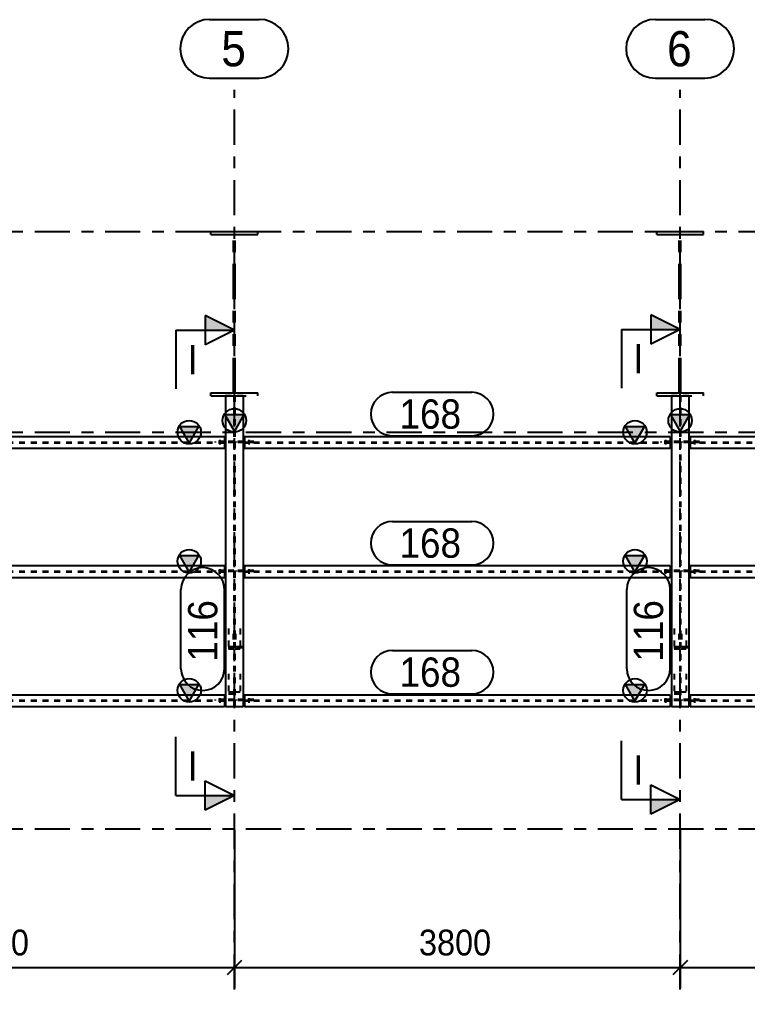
# Model space of a CAD drawing. Header units: millimetres. Extents: x 0 to 594, y 0 to 420.
# Drawn here: x 153.2 to 215.3, y 271.4 to 354.1 of the extents above; entities that cross this region are included whole.
import ezdxf

# ---------------------------------------------------------------- set-up
doc = ezdxf.new("R2010")
doc.units = ezdxf.units.MM
doc.header["$MEASUREMENT"] = 0
for name, pattern in [('XKITLINE00', [0]), ('XKITLINE02', [4, 2, -2]), ('XKITLINE03', [6, 3, -1, 1, -1]), ('XKITLINE04', [3, 0.5, -0.5, 0.5, -0.5, 0.5, -0.5]), ('XKITLINE05', [8, 3, -1, 1, -1, 1, -1])]:
    doc.linetypes.add(name, pattern=pattern)
for name, color, linetype in [('cut', 7, 'Continuous'), ('dimension', 7, 'Continuous'), ('grid', 7, 'Continuous'), ('mark', 7, 'Continuous'), ('part1', 7, 'Continuous')]:
    doc.layers.add(name, color=color, linetype=linetype)
doc.styles.add('STYLE_1', font='ARIAL.TTF', dxfattribs={"height": 0.2})

# ---------------------------------------------------------------- blocks, each defined once
blk = doc.blocks.new('*D362')
at = {"layer": 'grid', "color": 4, "linetype": 'XKITLINE03'}
blk.add_line((90.963, 1424.247), (486.501, 1424.247), dxfattribs=at)
blk = doc.blocks.new('*D363')
at = {"layer": 'grid', "color": 4, "linetype": 'XKITLINE03'}
blk.add_line((90.963, 1458.047), (486.501, 1458.047), dxfattribs=at)
blk = doc.blocks.new('*D364')
at = {"layer": 'grid', "color": 4, "linetype": 'XKITLINE03'}
blk.add_line((90.963, 1475.147), (486.501, 1475.147), dxfattribs=at)
blk = doc.blocks.new('*D417')
at = {"layer": 'dimension', "color": 1, "linetype": 'XKITLINE00'}
for p, q in [((157.183, 1424.147), (157.183, 1410.652)), ((197.983, 1424.147), (197.983, 1410.652)), ((157.805, 1413.034), (156.56, 1411.79)), ((157.183, 1412.412), (197.983, 1412.412)), ((198.605, 1413.034), (197.36, 1411.79))]:
    blk.add_line(p, q, dxfattribs=at)
at = {"layer": 'dimension', "color": 1, "style": 'STYLE_1', "width": 0.9}
blk.add_text('4080', height=2.2, dxfattribs=at).set_placement((174.319, 1413.452))
blk = doc.blocks.new('*D418')
at = {"layer": 'part1', "color": 0, "linetype": 'XKITLINE00'}
for p, q in [((194.133, 1446.147), (193.333, 1447.547)), ((193.333, 1447.547), (194.933, 1447.547)), ((194.933, 1447.547), (194.133, 1446.147)), ((158.033, 1446.647), (158.033, 1445.647)), ((197.133, 1446.647), (158.033, 1446.647)), ((197.133, 1446.647), (197.133, 1445.647)), ((197.133, 1445.647), (158.033, 1445.647))]:
    blk.add_line(p, q, dxfattribs=at)
at = {"layer": 'part1', "color": 2, "linetype": 'XKITLINE04'}
for p, q in [((197.133, 1446.175), (158.033, 1446.175)), ((197.133, 1446.12), (158.033, 1446.12))]:
    blk.add_line(p, q, dxfattribs=at)
at = {"layer": 'part1', "color": 0, "linetype": 'XKITLINE00'}
blk.add_circle((194.133, 1447.047), 1, dxfattribs=at)
at = {"layer": 'part1', "color": 0}
blk.add_solid([(193.333, 1447.547), (194.933, 1447.547), (193.333, 1447.547), (194.133, 1446.147)], dxfattribs=at)
blk = doc.blocks.new('*D419')
at = {"layer": 'part1', "color": 0, "linetype": 'XKITLINE00'}
for p, q in [((194.133, 1435.147), (193.333, 1436.547)), ((193.333, 1436.547), (194.933, 1436.547)), ((194.933, 1436.547), (194.133, 1435.147)), ((158.033, 1435.647), (158.033, 1434.647)), ((197.133, 1435.647), (158.033, 1435.647)), ((197.133, 1435.647), (197.133, 1434.647)), ((197.133, 1434.647), (158.033, 1434.647))]:
    blk.add_line(p, q, dxfattribs=at)
at = {"layer": 'part1', "color": 2, "linetype": 'XKITLINE04'}
for p, q in [((197.133, 1435.175), (158.033, 1435.175)), ((197.133, 1435.12), (158.033, 1435.12))]:
    blk.add_line(p, q, dxfattribs=at)
at = {"layer": 'part1', "color": 0, "linetype": 'XKITLINE00'}
blk.add_circle((194.133, 1436.047), 1, dxfattribs=at)
at = {"layer": 'part1', "color": 0}
blk.add_solid([(193.333, 1436.547), (194.933, 1436.547), (193.333, 1436.547), (194.133, 1435.147)], dxfattribs=at)
blk = doc.blocks.new('*D420')
at = {"layer": 'part1', "color": 0, "linetype": 'XKITLINE00'}
for p, q in [((194.133, 1457.147), (193.333, 1458.547)), ((193.333, 1458.547), (194.933, 1458.547)), ((194.933, 1458.547), (194.133, 1457.147)), ((158.033, 1457.647), (158.033, 1456.647)), ((197.133, 1457.647), (158.033, 1457.647)), ((197.133, 1457.647), (197.133, 1456.647)), ((197.133, 1456.647), (158.033, 1456.647))]:
    blk.add_line(p, q, dxfattribs=at)
at = {"layer": 'part1', "color": 2, "linetype": 'XKITLINE04'}
for p, q in [((197.133, 1457.175), (158.033, 1457.175)), ((197.133, 1457.12), (158.033, 1457.12))]:
    blk.add_line(p, q, dxfattribs=at)
at = {"layer": 'part1', "color": 0, "linetype": 'XKITLINE00'}
blk.add_circle((194.133, 1458.047), 1, dxfattribs=at)
at = {"layer": 'part1', "color": 0}
blk.add_solid([(193.333, 1458.547), (194.933, 1458.547), (193.333, 1458.547), (194.133, 1457.147)], dxfattribs=at)
blk = doc.blocks.new('*D421')
at = {"layer": 'part1', "color": 2, "linetype": 'XKITLINE04'}
for p, q in [((198.01, 1440.854), (198.01, 1440.38)), ((198.01, 1440.499), (198.09, 1440.499)), ((198.09, 1440.854), (198.09, 1440.38))]:
    blk.add_line(p, q, dxfattribs=at)
blk = doc.blocks.new('*D422')
at = {"layer": 'part1', "color": 2, "linetype": 'XKITLINE04'}
for p, q in [((197.875, 1440.854), (197.875, 1440.38)), ((197.875, 1440.499), (197.955, 1440.499)), ((197.955, 1440.854), (197.955, 1440.38))]:
    blk.add_line(p, q, dxfattribs=at)
blk = doc.blocks.new('*D423')
at = {"layer": 'part1', "color": 0, "linetype": 'XKITLINE02'}
blk.add_line((199.233, 1445.987), (199.233, 1446.387), dxfattribs=at)
blk.add_line((199.233, 1445.987), (199.233, 1446.387), dxfattribs=at)
blk = doc.blocks.new('*D424')
at = {"layer": 'part1', "color": 2, "linetype": 'XKITLINE04'}
for p, q in [((198.015, 1446.255), (198.015, 1446.175)), ((198.783, 1446.255), (198.015, 1446.255)), ((198.165, 1446.175), (198.165, 1446.255)), ((198.165, 1446.175), (198.165, 1446.255)), ((198.733, 1446.255), (198.733, 1446.175)), ((198.733, 1446.175), (198.733, 1446.255)), ((198.733, 1446.175), (198.733, 1446.255)), ((198.783, 1446.175), (198.783, 1446.255)), ((199.633, 1446.255), (198.833, 1446.255)), ((199.633, 1446.255), (199.633, 1446.175)), ((198.783, 1446.175), (198.015, 1446.175)), ((199.633, 1446.175), (198.833, 1446.175))]:
    blk.add_line(p, q, dxfattribs=at)
at = {"layer": 'part1', "color": 0, "linetype": 'XKITLINE00'}
for p, q in [((198.833, 1446.255), (198.733, 1446.255)), ((198.783, 1446.175), (198.783, 1446.255)), ((198.833, 1446.175), (198.733, 1446.175))]:
    blk.add_line(p, q, dxfattribs=at)
blk = doc.blocks.new('*D425')
at = {"layer": 'part1', "color": 0, "linetype": 'XKITLINE02'}
blk.add_line((196.733, 1446.387), (196.733, 1445.987), dxfattribs=at)
blk.add_line((196.733, 1446.387), (196.733, 1445.987), dxfattribs=at)
blk = doc.blocks.new('*D426')
at = {"layer": 'part1', "color": 2, "linetype": 'XKITLINE04'}
for p, q in [((197.133, 1446.255), (196.333, 1446.255)), ((196.333, 1446.255), (196.333, 1446.175)), ((197.95, 1446.255), (197.183, 1446.255)), ((197.183, 1446.175), (197.183, 1446.255)), ((197.233, 1446.255), (197.233, 1446.175)), ((197.233, 1446.175), (197.233, 1446.255)), ((197.233, 1446.175), (197.233, 1446.255)), ((197.8, 1446.175), (197.8, 1446.255)), ((197.8, 1446.175), (197.8, 1446.255)), ((197.95, 1446.255), (197.95, 1446.175)), ((197.133, 1446.175), (196.333, 1446.175)), ((197.95, 1446.175), (197.183, 1446.175))]:
    blk.add_line(p, q, dxfattribs=at)
at = {"layer": 'part1', "color": 0, "linetype": 'XKITLINE00'}
for p, q in [((197.233, 1446.255), (197.133, 1446.255)), ((197.183, 1446.175), (197.183, 1446.255)), ((197.233, 1446.175), (197.133, 1446.175))]:
    blk.add_line(p, q, dxfattribs=at)
blk = doc.blocks.new('*D427')
at = {"layer": 'part1', "color": 2, "linetype": 'XKITLINE04'}
for p, q in [((197.133, 1457.255), (196.333, 1457.255)), ((196.333, 1457.255), (196.333, 1457.175)), ((197.133, 1457.175), (196.333, 1457.175)), ((197.95, 1457.255), (197.183, 1457.255)), ((197.183, 1457.175), (197.183, 1457.255)), ((197.95, 1457.175), (197.183, 1457.175)), ((197.233, 1457.255), (197.233, 1457.175)), ((197.233, 1457.175), (197.233, 1457.255)), ((197.233, 1457.175), (197.233, 1457.255)), ((197.8, 1457.175), (197.8, 1457.255)), ((197.8, 1457.175), (197.8, 1457.255)), ((197.95, 1457.255), (197.95, 1457.175))]:
    blk.add_line(p, q, dxfattribs=at)
at = {"layer": 'part1', "color": 0, "linetype": 'XKITLINE00'}
for p, q in [((197.233, 1457.255), (197.133, 1457.255)), ((197.233, 1457.175), (197.133, 1457.175)), ((197.183, 1457.175), (197.183, 1457.255))]:
    blk.add_line(p, q, dxfattribs=at)
blk = doc.blocks.new('*D428')
at = {"layer": 'part1', "color": 0, "linetype": 'XKITLINE02'}
blk.add_line((196.733, 1457.387), (196.733, 1456.987), dxfattribs=at)
blk.add_line((196.733, 1457.387), (196.733, 1456.987), dxfattribs=at)
blk = doc.blocks.new('*D429')
at = {"layer": 'part1', "color": 2, "linetype": 'XKITLINE04'}
for p, q in [((198.015, 1457.255), (198.015, 1457.175)), ((198.783, 1457.255), (198.015, 1457.255)), ((198.783, 1457.175), (198.015, 1457.175)), ((198.165, 1457.175), (198.165, 1457.255)), ((198.165, 1457.175), (198.165, 1457.255)), ((198.733, 1457.255), (198.733, 1457.175)), ((198.733, 1457.175), (198.733, 1457.255)), ((198.733, 1457.175), (198.733, 1457.255)), ((198.783, 1457.175), (198.783, 1457.255)), ((199.633, 1457.255), (198.833, 1457.255)), ((199.633, 1457.175), (198.833, 1457.175)), ((199.633, 1457.255), (199.633, 1457.175))]:
    blk.add_line(p, q, dxfattribs=at)
at = {"layer": 'part1', "color": 0, "linetype": 'XKITLINE00'}
for p, q in [((198.833, 1457.255), (198.733, 1457.255)), ((198.833, 1457.175), (198.733, 1457.175)), ((198.783, 1457.175), (198.783, 1457.255))]:
    blk.add_line(p, q, dxfattribs=at)
blk = doc.blocks.new('*D430')
at = {"layer": 'part1', "color": 0, "linetype": 'XKITLINE02'}
blk.add_line((199.233, 1456.987), (199.233, 1457.387), dxfattribs=at)
blk.add_line((199.233, 1456.987), (199.233, 1457.387), dxfattribs=at)
blk = doc.blocks.new('*D431')
at = {"layer": 'part1', "color": 2, "linetype": 'XKITLINE04'}
for p, q in [((236.733, 1461.147), (235.233, 1461.147)), ((235.95, 1461.147), (235.95, 1434.647)), ((236.015, 1461.147), (236.015, 1434.647))]:
    blk.add_line(p, q, dxfattribs=at)
at = {"layer": 'part1', "color": 0, "linetype": 'XKITLINE00'}
for p, q in [((235.233, 1461.147), (235.233, 1434.647)), ((236.733, 1461.147), (236.733, 1434.647)), ((235.983, 1458.147), (235.183, 1459.547)), ((235.183, 1459.547), (236.783, 1459.547)), ((236.783, 1459.547), (235.983, 1458.147)), ((236.733, 1434.647), (235.233, 1434.647))]:
    blk.add_line(p, q, dxfattribs=at)
blk.add_circle((235.983, 1459.047), 1, dxfattribs=at)
at = {"layer": 'part1', "color": 0}
blk.add_solid([(235.183, 1459.547), (236.783, 1459.547), (235.183, 1459.547), (235.983, 1458.147)], dxfattribs=at)
blk = doc.blocks.new('*D432')
at = {"layer": 'part1', "color": 0, "linetype": 'XKITLINE00'}
for p, q in [((263.133, 1457.147), (262.333, 1458.547)), ((262.333, 1458.547), (263.933, 1458.547)), ((263.933, 1458.547), (263.133, 1457.147)), ((236.833, 1457.647), (236.833, 1456.647)), ((266.133, 1457.647), (236.833, 1457.647)), ((266.133, 1457.647), (266.133, 1456.647)), ((266.133, 1456.647), (236.833, 1456.647))]:
    blk.add_line(p, q, dxfattribs=at)
at = {"layer": 'part1', "color": 2, "linetype": 'XKITLINE04'}
for p, q in [((266.133, 1457.175), (236.833, 1457.175)), ((266.133, 1457.12), (236.833, 1457.12))]:
    blk.add_line(p, q, dxfattribs=at)
at = {"layer": 'part1', "color": 0, "linetype": 'XKITLINE00'}
blk.add_circle((263.133, 1458.047), 1, dxfattribs=at)
at = {"layer": 'part1', "color": 0}
blk.add_solid([(262.333, 1458.547), (263.933, 1458.547), (262.333, 1458.547), (263.133, 1457.147)], dxfattribs=at)
blk = doc.blocks.new('*D433')
at = {"layer": 'part1', "color": 0, "linetype": 'XKITLINE00'}
for p, q in [((263.133, 1446.147), (262.333, 1447.547)), ((262.333, 1447.547), (263.933, 1447.547)), ((263.933, 1447.547), (263.133, 1446.147)), ((236.833, 1446.647), (236.833, 1445.647)), ((266.133, 1446.647), (236.833, 1446.647)), ((266.133, 1446.647), (266.133, 1445.647)), ((266.133, 1445.647), (236.833, 1445.647))]:
    blk.add_line(p, q, dxfattribs=at)
at = {"layer": 'part1', "color": 2, "linetype": 'XKITLINE04'}
for p, q in [((266.133, 1446.175), (236.833, 1446.175)), ((266.133, 1446.12), (236.833, 1446.12))]:
    blk.add_line(p, q, dxfattribs=at)
at = {"layer": 'part1', "color": 0, "linetype": 'XKITLINE00'}
blk.add_circle((263.133, 1447.047), 1, dxfattribs=at)
at = {"layer": 'part1', "color": 0}
blk.add_solid([(262.333, 1447.547), (263.933, 1447.547), (262.333, 1447.547), (263.133, 1446.147)], dxfattribs=at)
blk = doc.blocks.new('*D434')
at = {"layer": 'part1', "color": 0, "linetype": 'XKITLINE00'}
for p, q in [((263.133, 1435.147), (262.333, 1436.547)), ((262.333, 1436.547), (263.933, 1436.547)), ((263.933, 1436.547), (263.133, 1435.147)), ((236.833, 1435.647), (236.833, 1434.647)), ((266.133, 1435.647), (236.833, 1435.647)), ((266.133, 1435.647), (266.133, 1434.647)), ((266.133, 1434.647), (236.833, 1434.647))]:
    blk.add_line(p, q, dxfattribs=at)
at = {"layer": 'part1', "color": 2, "linetype": 'XKITLINE04'}
for p, q in [((266.133, 1435.175), (236.833, 1435.175)), ((266.133, 1435.12), (236.833, 1435.12))]:
    blk.add_line(p, q, dxfattribs=at)
at = {"layer": 'part1', "color": 0, "linetype": 'XKITLINE00'}
blk.add_circle((263.133, 1436.047), 1, dxfattribs=at)
at = {"layer": 'part1', "color": 0}
blk.add_solid([(262.333, 1436.547), (263.933, 1436.547), (262.333, 1436.547), (263.133, 1435.147)], dxfattribs=at)
blk = doc.blocks.new('*D435')
at = {"layer": 'part1', "color": 2, "linetype": 'XKITLINE04'}
for p, q in [((235.133, 1435.255), (234.333, 1435.255)), ((234.333, 1435.255), (234.333, 1435.175)), ((235.133, 1435.175), (234.333, 1435.175)), ((235.95, 1435.255), (235.183, 1435.255)), ((235.183, 1435.175), (235.183, 1435.255)), ((235.95, 1435.175), (235.183, 1435.175)), ((235.233, 1435.255), (235.233, 1435.175)), ((235.233, 1435.175), (235.233, 1435.255)), ((235.233, 1435.175), (235.233, 1435.255)), ((235.8, 1435.175), (235.8, 1435.255)), ((235.8, 1435.175), (235.8, 1435.255)), ((235.95, 1435.255), (235.95, 1435.175))]:
    blk.add_line(p, q, dxfattribs=at)
at = {"layer": 'part1', "color": 0, "linetype": 'XKITLINE00'}
for p, q in [((235.233, 1435.255), (235.133, 1435.255)), ((235.233, 1435.175), (235.133, 1435.175)), ((235.183, 1435.175), (235.183, 1435.255))]:
    blk.add_line(p, q, dxfattribs=at)
blk = doc.blocks.new('*D436')
at = {"layer": 'part1', "color": 2, "linetype": 'XKITLINE04'}
for p, q in [((235.95, 1439.745), (235.233, 1439.745)), ((235.233, 1439.745), (235.233, 1439.665)), ((235.95, 1439.665), (235.233, 1439.665)), ((235.75, 1439.745), (235.75, 1439.665)), ((235.95, 1439.745), (235.95, 1439.665))]:
    blk.add_line(p, q, dxfattribs=at)
blk = doc.blocks.new('*D437')
at = {"layer": 'part1', "color": 2, "linetype": 'XKITLINE04'}
for p, q in [((236.015, 1439.745), (236.015, 1439.665)), ((236.733, 1439.745), (236.015, 1439.745)), ((236.733, 1439.665), (236.015, 1439.665)), ((236.215, 1439.745), (236.215, 1439.665)), ((236.733, 1439.665), (236.733, 1439.745)), ((236.733, 1439.665), (236.733, 1439.745))]:
    blk.add_line(p, q, dxfattribs=at)
blk = doc.blocks.new('*D438')
at = {"layer": 'part1', "color": 2, "linetype": 'XKITLINE04'}
for p, q in [((235.483, 1441.304), (235.483, 1439.585)), ((236.483, 1441.304), (236.483, 1439.585)), ((235.955, 1441.144), (235.955, 1435.905)), ((236.01, 1441.144), (236.01, 1435.905)), ((236.483, 1439.745), (235.483, 1439.745)), ((235.483, 1439.585), (235.955, 1439.585)), ((236.01, 1439.585), (236.483, 1439.585)), ((235.483, 1437.464), (235.483, 1435.745)), ((236.483, 1437.464), (236.483, 1435.745)), ((235.483, 1435.905), (235.955, 1435.905)), ((235.483, 1435.745), (236.483, 1435.745)), ((236.01, 1435.905), (236.483, 1435.905))]:
    blk.add_line(p, q, dxfattribs=at)
blk = doc.blocks.new('*D439')
at = {"layer": 'part1', "color": 0, "linetype": 'XKITLINE02'}
blk.add_line((234.733, 1435.387), (234.733, 1434.987), dxfattribs=at)
blk.add_line((234.733, 1435.387), (234.733, 1434.987), dxfattribs=at)
blk = doc.blocks.new('*D440')
at = {"layer": 'part1', "color": 2, "linetype": 'XKITLINE04'}
for p, q in [((236.015, 1435.255), (236.015, 1435.175)), ((236.783, 1435.255), (236.015, 1435.255)), ((236.783, 1435.175), (236.015, 1435.175)), ((236.165, 1435.175), (236.165, 1435.255)), ((236.165, 1435.175), (236.165, 1435.255)), ((236.733, 1435.255), (236.733, 1435.175)), ((236.733, 1435.175), (236.733, 1435.255)), ((236.733, 1435.175), (236.733, 1435.255)), ((236.783, 1435.175), (236.783, 1435.255)), ((237.633, 1435.255), (236.833, 1435.255)), ((237.633, 1435.175), (236.833, 1435.175)), ((237.633, 1435.255), (237.633, 1435.175))]:
    blk.add_line(p, q, dxfattribs=at)
at = {"layer": 'part1', "color": 0, "linetype": 'XKITLINE00'}
for p, q in [((236.833, 1435.255), (236.733, 1435.255)), ((236.833, 1435.175), (236.733, 1435.175)), ((236.783, 1435.175), (236.783, 1435.255))]:
    blk.add_line(p, q, dxfattribs=at)
blk = doc.blocks.new('*D441')
at = {"layer": 'part1', "color": 0, "linetype": 'XKITLINE02'}
blk.add_line((237.233, 1434.987), (237.233, 1435.387), dxfattribs=at)
blk.add_line((237.233, 1434.987), (237.233, 1435.387), dxfattribs=at)
blk = doc.blocks.new('*D442')
at = {"layer": 'part1', "color": 2, "linetype": 'XKITLINE04'}
for p, q in [((236.01, 1440.854), (236.01, 1440.38)), ((236.01, 1440.499), (236.09, 1440.499)), ((236.09, 1440.854), (236.09, 1440.38))]:
    blk.add_line(p, q, dxfattribs=at)
blk = doc.blocks.new('*D443')
at = {"layer": 'part1', "color": 2, "linetype": 'XKITLINE04'}
for p, q in [((235.875, 1440.854), (235.875, 1440.38)), ((235.875, 1440.499), (235.955, 1440.499)), ((235.955, 1440.854), (235.955, 1440.38))]:
    blk.add_line(p, q, dxfattribs=at)
blk = doc.blocks.new('*D446')
at = {"layer": 'part1', "color": 0, "linetype": 'XKITLINE02'}
blk.add_line((237.233, 1445.987), (237.233, 1446.387), dxfattribs=at)
blk.add_line((237.233, 1445.987), (237.233, 1446.387), dxfattribs=at)
blk = doc.blocks.new('*D447')
at = {"layer": 'part1', "color": 2, "linetype": 'XKITLINE04'}
for p, q in [((236.015, 1446.255), (236.015, 1446.175)), ((236.783, 1446.255), (236.015, 1446.255)), ((236.165, 1446.175), (236.165, 1446.255)), ((236.165, 1446.175), (236.165, 1446.255)), ((236.733, 1446.255), (236.733, 1446.175)), ((236.733, 1446.175), (236.733, 1446.255)), ((236.733, 1446.175), (236.733, 1446.255)), ((236.783, 1446.175), (236.783, 1446.255)), ((237.633, 1446.255), (236.833, 1446.255)), ((237.633, 1446.255), (237.633, 1446.175)), ((236.783, 1446.175), (236.015, 1446.175)), ((237.633, 1446.175), (236.833, 1446.175))]:
    blk.add_line(p, q, dxfattribs=at)
at = {"layer": 'part1', "color": 0, "linetype": 'XKITLINE00'}
for p, q in [((236.833, 1446.255), (236.733, 1446.255)), ((236.783, 1446.175), (236.783, 1446.255)), ((236.833, 1446.175), (236.733, 1446.175))]:
    blk.add_line(p, q, dxfattribs=at)
blk = doc.blocks.new('*D448')
at = {"layer": 'part1', "color": 0, "linetype": 'XKITLINE02'}
blk.add_line((234.733, 1446.387), (234.733, 1445.987), dxfattribs=at)
blk.add_line((234.733, 1446.387), (234.733, 1445.987), dxfattribs=at)
blk = doc.blocks.new('*D449')
at = {"layer": 'part1', "color": 2, "linetype": 'XKITLINE04'}
for p, q in [((235.133, 1446.255), (234.333, 1446.255)), ((234.333, 1446.255), (234.333, 1446.175)), ((235.95, 1446.255), (235.183, 1446.255)), ((235.183, 1446.175), (235.183, 1446.255)), ((235.233, 1446.255), (235.233, 1446.175)), ((235.233, 1446.175), (235.233, 1446.255)), ((235.233, 1446.175), (235.233, 1446.255)), ((235.8, 1446.175), (235.8, 1446.255)), ((235.8, 1446.175), (235.8, 1446.255)), ((235.95, 1446.255), (235.95, 1446.175)), ((235.133, 1446.175), (234.333, 1446.175)), ((235.95, 1446.175), (235.183, 1446.175))]:
    blk.add_line(p, q, dxfattribs=at)
at = {"layer": 'part1', "color": 0, "linetype": 'XKITLINE00'}
for p, q in [((235.233, 1446.255), (235.133, 1446.255)), ((235.183, 1446.175), (235.183, 1446.255)), ((235.233, 1446.175), (235.133, 1446.175))]:
    blk.add_line(p, q, dxfattribs=at)
blk = doc.blocks.new('*D450')
at = {"layer": 'part1', "color": 0, "linetype": 'XKITLINE02'}
blk.add_line((237.233, 1456.987), (237.233, 1457.387), dxfattribs=at)
blk.add_line((237.233, 1456.987), (237.233, 1457.387), dxfattribs=at)
blk = doc.blocks.new('*D451')
at = {"layer": 'part1', "color": 2, "linetype": 'XKITLINE04'}
for p, q in [((235.133, 1457.255), (234.333, 1457.255)), ((234.333, 1457.255), (234.333, 1457.175)), ((235.133, 1457.175), (234.333, 1457.175)), ((235.95, 1457.255), (235.183, 1457.255)), ((235.183, 1457.175), (235.183, 1457.255)), ((235.95, 1457.175), (235.183, 1457.175)), ((235.233, 1457.255), (235.233, 1457.175)), ((235.233, 1457.175), (235.233, 1457.255)), ((235.233, 1457.175), (235.233, 1457.255)), ((235.8, 1457.175), (235.8, 1457.255)), ((235.8, 1457.175), (235.8, 1457.255)), ((235.95, 1457.255), (235.95, 1457.175))]:
    blk.add_line(p, q, dxfattribs=at)
at = {"layer": 'part1', "color": 0, "linetype": 'XKITLINE00'}
for p, q in [((235.233, 1457.255), (235.133, 1457.255)), ((235.233, 1457.175), (235.133, 1457.175)), ((235.183, 1457.175), (235.183, 1457.255))]:
    blk.add_line(p, q, dxfattribs=at)
blk = doc.blocks.new('*D452')
at = {"layer": 'part1', "color": 0, "linetype": 'XKITLINE02'}
blk.add_line((234.733, 1457.387), (234.733, 1456.987), dxfattribs=at)
blk.add_line((234.733, 1457.387), (234.733, 1456.987), dxfattribs=at)
blk = doc.blocks.new('*D453')
at = {"layer": 'part1', "color": 2, "linetype": 'XKITLINE04'}
for p, q in [((236.015, 1457.255), (236.015, 1457.175)), ((236.783, 1457.255), (236.015, 1457.255)), ((236.783, 1457.175), (236.015, 1457.175)), ((236.165, 1457.175), (236.165, 1457.255)), ((236.165, 1457.175), (236.165, 1457.255)), ((236.733, 1457.255), (236.733, 1457.175)), ((236.733, 1457.175), (236.733, 1457.255)), ((236.733, 1457.175), (236.733, 1457.255)), ((236.783, 1457.175), (236.783, 1457.255)), ((237.633, 1457.255), (236.833, 1457.255)), ((237.633, 1457.175), (236.833, 1457.175)), ((237.633, 1457.255), (237.633, 1457.175))]:
    blk.add_line(p, q, dxfattribs=at)
at = {"layer": 'part1', "color": 0, "linetype": 'XKITLINE00'}
for p, q in [((236.833, 1457.255), (236.733, 1457.255)), ((236.833, 1457.175), (236.733, 1457.175)), ((236.783, 1457.175), (236.783, 1457.255))]:
    blk.add_line(p, q, dxfattribs=at)
blk = doc.blocks.new('*D525')
at = {"layer": 'dimension', "color": 1, "linetype": 'XKITLINE00'}
for p, q in [((197.983, 1424.147), (197.983, 1410.652)), ((235.983, 1424.147), (235.983, 1410.652)), ((198.605, 1413.034), (197.36, 1411.79)), ((197.983, 1412.412), (235.983, 1412.412)), ((236.605, 1413.034), (235.36, 1411.79))]:
    blk.add_line(p, q, dxfattribs=at)
at = {"layer": 'dimension', "color": 1, "style": 'STYLE_1', "width": 0.9}
blk.add_text('3800', height=2.2, dxfattribs=at).set_placement((213.719, 1413.452))
blk = doc.blocks.new('*D526')
at = {"layer": 'dimension', "color": 1, "linetype": 'XKITLINE00'}
for p, q in [((235.983, 1424.147), (235.983, 1410.652)), ((266.983, 1424.147), (266.983, 1410.652)), ((236.605, 1413.034), (235.36, 1411.79)), ((235.983, 1412.412), (266.983, 1412.412)), ((267.605, 1413.034), (266.36, 1411.79))]:
    blk.add_line(p, q, dxfattribs=at)
at = {"layer": 'dimension', "color": 1, "style": 'STYLE_1', "width": 0.9}
blk.add_text('3100', height=2.2, dxfattribs=at).set_placement((248.219, 1413.452))
blk = doc.blocks.new('*D528')
at = {"layer": 'cut', "color": 1, "linetype": 'XKITLINE00'}
for p, q in [((235.983, 1466.813), (233.483, 1468.063)), ((233.483, 1468.063), (233.483, 1465.563)), ((230.983, 1466.813), (230.983, 1461.813)), ((230.983, 1466.813), (235.983, 1466.813)), ((235.983, 1466.813), (233.483, 1465.563)), ((230.983, 1426.748), (230.983, 1431.748)), ((233.483, 1425.498), (233.483, 1427.998)), ((233.483, 1427.998), (235.983, 1426.748)), ((230.983, 1426.748), (235.983, 1426.748)), ((235.983, 1426.748), (233.483, 1425.498))]:
    blk.add_line(p, q, dxfattribs=at)
at = {"layer": 'cut', "color": 1}
for points in [[(233.483, 1468.063), (235.983, 1466.813), (233.483, 1468.063), (233.483, 1466.813)], [(233.483, 1426.748), (235.983, 1426.748), (233.483, 1426.748), (233.483, 1425.498)]]:
    blk.add_solid(points, dxfattribs=at)
at = {"layer": 'cut', "color": 3, "style": 'STYLE_1', "width": 0.9}
for p in [(231.983, 1463.063), (231.983, 1427.998)]:
    blk.add_text('I', height=2.5, dxfattribs=at).set_placement(p)
blk = doc.blocks.new('*D529')
at = {"layer": 'cut', "color": 1, "linetype": 'XKITLINE00'}
for p, q in [((197.983, 1466.734), (195.483, 1467.984)), ((195.483, 1467.984), (195.483, 1465.484)), ((192.983, 1466.734), (192.983, 1461.734)), ((192.983, 1466.734), (197.983, 1466.734)), ((197.983, 1466.734), (195.483, 1465.484)), ((192.983, 1427.088), (192.983, 1432.088)), ((195.483, 1425.838), (195.483, 1428.338)), ((195.483, 1428.338), (197.983, 1427.088)), ((192.983, 1427.088), (197.983, 1427.088)), ((197.983, 1427.088), (195.483, 1425.838))]:
    blk.add_line(p, q, dxfattribs=at)
at = {"layer": 'cut', "color": 1}
for points in [[(195.483, 1467.984), (197.983, 1466.734), (195.483, 1467.984), (195.483, 1466.734)], [(195.483, 1427.088), (197.983, 1427.088), (195.483, 1427.088), (195.483, 1425.838)]]:
    blk.add_solid(points, dxfattribs=at)
at = {"layer": 'cut', "color": 3, "style": 'STYLE_1', "width": 0.9}
for p in [(193.983, 1462.984), (193.983, 1428.338)]:
    blk.add_text('I', height=2.5, dxfattribs=at).set_placement(p)
blk = doc.blocks.new('*D530')
at = {"layer": 'mark', "color": 1, "linetype": 'XKITLINE00'}
for p, q in [((193.433, 1437.891), (193.433, 1444.653)), ((197.133, 1437.891), (197.133, 1444.653))]:
    blk.add_line(p, q, dxfattribs=at)
for centre, start, end in [((195.283, 1444.653), 0, 180), ((195.283, 1437.891), 180, 0)]:
    blk.add_arc(centre, 1.85, start, end, dxfattribs=at)
at = {"layer": 'mark', "color": 1, "style": 'STYLE_1', "width": 0.9}
blk.add_text('116', height=2.5, rotation=90.00021, dxfattribs=at).set_placement((196.533, 1438.491))
blk = doc.blocks.new('*D535')
at = {"layer": 'mark', "color": 1, "linetype": 'XKITLINE00'}
for p, q in [((231.433, 1437.891), (231.433, 1444.653)), ((235.133, 1437.891), (235.133, 1444.653))]:
    blk.add_line(p, q, dxfattribs=at)
for centre, start, end in [((233.283, 1444.653), 0, 180), ((233.283, 1437.891), 180, 0)]:
    blk.add_arc(centre, 1.85, start, end, dxfattribs=at)
at = {"layer": 'mark', "color": 1, "style": 'STYLE_1', "width": 0.9}
blk.add_text('116', height=2.5, rotation=90.00021, dxfattribs=at).set_placement((234.533, 1438.491))
blk = doc.blocks.new('*D536')
at = {"layer": 'mark', "color": 1, "linetype": 'XKITLINE00'}
for p, q in [((211.46, 1450.447), (218.222, 1450.447)), ((211.46, 1446.747), (218.222, 1446.747))]:
    blk.add_line(p, q, dxfattribs=at)
for centre, start, end in [((211.46, 1448.597), 90, -90), ((218.222, 1448.597), -90, 90)]:
    blk.add_arc(centre, 1.85, start, end, dxfattribs=at)
at = {"layer": 'mark', "color": 1, "style": 'STYLE_1', "width": 0.9}
blk.add_text('168', height=2.5, dxfattribs=at).set_placement((212.06, 1447.347))
blk = doc.blocks.new('*D537')
at = {"layer": 'mark', "color": 1, "linetype": 'XKITLINE00'}
for p, q in [((211.46, 1439.447), (218.222, 1439.447)), ((211.46, 1435.747), (218.222, 1435.747))]:
    blk.add_line(p, q, dxfattribs=at)
for centre, start, end in [((211.46, 1437.597), 90, -90), ((218.222, 1437.597), -90, 90)]:
    blk.add_arc(centre, 1.85, start, end, dxfattribs=at)
at = {"layer": 'mark', "color": 1, "style": 'STYLE_1', "width": 0.9}
blk.add_text('168', height=2.5, dxfattribs=at).set_placement((212.06, 1436.347))
blk = doc.blocks.new('*D538')
at = {"layer": 'mark', "color": 1, "linetype": 'XKITLINE00'}
for p, q in [((211.46, 1461.447), (218.222, 1461.447)), ((211.46, 1457.747), (218.222, 1457.747))]:
    blk.add_line(p, q, dxfattribs=at)
for centre, start, end in [((211.46, 1459.597), 90, -90), ((218.222, 1459.597), -90, 90)]:
    blk.add_arc(centre, 1.85, start, end, dxfattribs=at)
at = {"layer": 'mark', "color": 1, "style": 'STYLE_1', "width": 0.9}
blk.add_text('168', height=2.5, dxfattribs=at).set_placement((212.06, 1458.347))
blk = doc.blocks.new('*D539')
at = {"layer": 'grid', "color": 4, "linetype": 'XKITLINE00'}
for p, q in [((195.87, 1493.23), (200.095, 1493.23)), ((195.87, 1488.23), (200.095, 1488.23))]:
    blk.add_line(p, q, dxfattribs=at)
at = {"layer": 'grid', "color": 4, "linetype": 'XKITLINE03'}
blk.add_line((197.983, 1410.541), (197.983, 1487.23), dxfattribs=at)
at = {"layer": 'grid', "color": 4, "linetype": 'XKITLINE00'}
for centre, start, end in [((195.87, 1490.73), 90, -90), ((200.095, 1490.73), -90, 90)]:
    blk.add_arc(centre, 2.5, start, end, dxfattribs=at)
at = {"layer": 'grid', "color": 4, "style": 'STYLE_1', "width": 0.9}
blk.add_text('5', height=3, dxfattribs=at).set_placement((196.87, 1489.23))
blk = doc.blocks.new('*D540')
at = {"layer": 'grid', "color": 4, "linetype": 'XKITLINE00'}
for p, q in [((233.87, 1493.23), (238.095, 1493.23)), ((233.87, 1488.23), (238.095, 1488.23))]:
    blk.add_line(p, q, dxfattribs=at)
at = {"layer": 'grid', "color": 4, "linetype": 'XKITLINE03'}
blk.add_line((235.983, 1410.541), (235.983, 1487.23), dxfattribs=at)
at = {"layer": 'grid', "color": 4, "linetype": 'XKITLINE00'}
for centre, start, end in [((233.87, 1490.73), 90, -90), ((238.095, 1490.73), -90, 90)]:
    blk.add_arc(centre, 2.5, start, end, dxfattribs=at)
at = {"layer": 'grid', "color": 4, "style": 'STYLE_1', "width": 0.9}
blk.add_text('6', height=3, dxfattribs=at).set_placement((234.87, 1489.23))
blk = doc.blocks.new('*D542')
at = {"layer": 'part1', "color": 6, "linetype": 'XKITLINE05'}
for p, q in [((233.983, 1475.147), (237.983, 1475.147)), ((233.983, 1474.897), (233.983, 1475.147)), ((233.983, 1474.897), (235.913, 1474.897)), ((235.913, 1461.397), (235.913, 1474.897)), ((236.053, 1474.897), (237.983, 1474.897)), ((236.053, 1461.397), (236.053, 1474.897)), ((237.983, 1474.897), (237.983, 1475.147)), ((233.983, 1461.147), (233.983, 1461.397)), ((233.983, 1461.397), (235.913, 1461.397)), ((233.983, 1461.147), (237.983, 1461.147)), ((236.053, 1461.397), (237.983, 1461.397)), ((237.983, 1461.147), (237.983, 1461.397))]:
    blk.add_line(p, q, dxfattribs=at)
blk = doc.blocks.new('*D543')
at = {"layer": 'part1', "color": 6, "linetype": 'XKITLINE05'}
for p, q in [((195.983, 1475.147), (199.983, 1475.147)), ((195.983, 1474.897), (195.983, 1475.147)), ((195.983, 1474.897), (197.913, 1474.897)), ((197.913, 1461.397), (197.913, 1474.897)), ((198.053, 1474.897), (199.983, 1474.897)), ((198.053, 1461.397), (198.053, 1474.897)), ((199.983, 1474.897), (199.983, 1475.147)), ((195.983, 1461.147), (195.983, 1461.397)), ((195.983, 1461.397), (197.913, 1461.397)), ((195.983, 1461.147), (199.983, 1461.147)), ((198.053, 1461.397), (199.983, 1461.397)), ((199.983, 1461.147), (199.983, 1461.397))]:
    blk.add_line(p, q, dxfattribs=at)
blk = doc.blocks.new('*D544')
at = {"layer": 'part1', "color": 2, "linetype": 'XKITLINE04'}
for p, q in [((198.733, 1461.147), (197.233, 1461.147)), ((197.95, 1461.147), (197.95, 1434.647)), ((198.015, 1461.147), (198.015, 1434.647))]:
    blk.add_line(p, q, dxfattribs=at)
at = {"layer": 'part1', "color": 0, "linetype": 'XKITLINE00'}
for p, q in [((197.233, 1461.147), (197.233, 1434.647)), ((198.733, 1461.147), (198.733, 1434.647)), ((197.983, 1458.147), (197.183, 1459.547)), ((197.183, 1459.547), (198.783, 1459.547)), ((198.783, 1459.547), (197.983, 1458.147)), ((198.733, 1434.647), (197.233, 1434.647))]:
    blk.add_line(p, q, dxfattribs=at)
blk.add_circle((197.983, 1459.047), 1, dxfattribs=at)
at = {"layer": 'part1', "color": 0}
blk.add_solid([(197.183, 1459.547), (198.783, 1459.547), (197.183, 1459.547), (197.983, 1458.147)], dxfattribs=at)
blk = doc.blocks.new('*D545')
at = {"layer": 'part1', "color": 0, "linetype": 'XKITLINE00'}
for p, q in [((232.133, 1457.147), (231.333, 1458.547)), ((231.333, 1458.547), (232.933, 1458.547)), ((232.933, 1458.547), (232.133, 1457.147)), ((198.833, 1457.647), (198.833, 1456.647)), ((235.133, 1457.647), (198.833, 1457.647)), ((235.133, 1457.647), (235.133, 1456.647)), ((235.133, 1456.647), (198.833, 1456.647))]:
    blk.add_line(p, q, dxfattribs=at)
at = {"layer": 'part1', "color": 2, "linetype": 'XKITLINE04'}
for p, q in [((235.133, 1457.175), (198.833, 1457.175)), ((235.133, 1457.12), (198.833, 1457.12))]:
    blk.add_line(p, q, dxfattribs=at)
at = {"layer": 'part1', "color": 0, "linetype": 'XKITLINE00'}
blk.add_circle((232.133, 1458.047), 1, dxfattribs=at)
at = {"layer": 'part1', "color": 0}
blk.add_solid([(231.333, 1458.547), (232.933, 1458.547), (231.333, 1458.547), (232.133, 1457.147)], dxfattribs=at)
blk = doc.blocks.new('*D546')
at = {"layer": 'part1', "color": 0, "linetype": 'XKITLINE00'}
for p, q in [((232.133, 1435.147), (231.333, 1436.547)), ((231.333, 1436.547), (232.933, 1436.547)), ((232.933, 1436.547), (232.133, 1435.147)), ((198.833, 1435.647), (198.833, 1434.647)), ((235.133, 1435.647), (198.833, 1435.647)), ((235.133, 1435.647), (235.133, 1434.647)), ((235.133, 1434.647), (198.833, 1434.647))]:
    blk.add_line(p, q, dxfattribs=at)
at = {"layer": 'part1', "color": 2, "linetype": 'XKITLINE04'}
for p, q in [((235.133, 1435.175), (198.833, 1435.175)), ((235.133, 1435.12), (198.833, 1435.12))]:
    blk.add_line(p, q, dxfattribs=at)
at = {"layer": 'part1', "color": 0, "linetype": 'XKITLINE00'}
blk.add_circle((232.133, 1436.047), 1, dxfattribs=at)
at = {"layer": 'part1', "color": 0}
blk.add_solid([(231.333, 1436.547), (232.933, 1436.547), (231.333, 1436.547), (232.133, 1435.147)], dxfattribs=at)
blk = doc.blocks.new('*D547')
at = {"layer": 'part1', "color": 0, "linetype": 'XKITLINE00'}
for p, q in [((232.133, 1446.147), (231.333, 1447.547)), ((231.333, 1447.547), (232.933, 1447.547)), ((232.933, 1447.547), (232.133, 1446.147)), ((198.833, 1446.647), (198.833, 1445.647)), ((235.133, 1446.647), (198.833, 1446.647)), ((235.133, 1446.647), (235.133, 1445.647)), ((235.133, 1445.647), (198.833, 1445.647))]:
    blk.add_line(p, q, dxfattribs=at)
at = {"layer": 'part1', "color": 2, "linetype": 'XKITLINE04'}
for p, q in [((235.133, 1446.175), (198.833, 1446.175)), ((235.133, 1446.12), (198.833, 1446.12))]:
    blk.add_line(p, q, dxfattribs=at)
at = {"layer": 'part1', "color": 0, "linetype": 'XKITLINE00'}
blk.add_circle((232.133, 1447.047), 1, dxfattribs=at)
at = {"layer": 'part1', "color": 0}
blk.add_solid([(231.333, 1447.547), (232.933, 1447.547), (231.333, 1447.547), (232.133, 1446.147)], dxfattribs=at)
blk = doc.blocks.new('*D548')
at = {"layer": 'part1', "color": 0, "linetype": 'XKITLINE02'}
blk.add_line((199.233, 1434.987), (199.233, 1435.387), dxfattribs=at)
blk.add_line((199.233, 1434.987), (199.233, 1435.387), dxfattribs=at)
blk = doc.blocks.new('*D549')
at = {"layer": 'part1', "color": 2, "linetype": 'XKITLINE04'}
for p, q in [((198.015, 1435.255), (198.015, 1435.175)), ((198.783, 1435.255), (198.015, 1435.255)), ((198.783, 1435.175), (198.015, 1435.175)), ((198.165, 1435.175), (198.165, 1435.255)), ((198.165, 1435.175), (198.165, 1435.255)), ((198.733, 1435.255), (198.733, 1435.175)), ((198.733, 1435.175), (198.733, 1435.255)), ((198.733, 1435.175), (198.733, 1435.255)), ((198.783, 1435.175), (198.783, 1435.255)), ((199.633, 1435.255), (198.833, 1435.255)), ((199.633, 1435.175), (198.833, 1435.175)), ((199.633, 1435.255), (199.633, 1435.175))]:
    blk.add_line(p, q, dxfattribs=at)
at = {"layer": 'part1', "color": 0, "linetype": 'XKITLINE00'}
for p, q in [((198.833, 1435.255), (198.733, 1435.255)), ((198.833, 1435.175), (198.733, 1435.175)), ((198.783, 1435.175), (198.783, 1435.255))]:
    blk.add_line(p, q, dxfattribs=at)
blk = doc.blocks.new('*D550')
at = {"layer": 'part1', "color": 0, "linetype": 'XKITLINE02'}
blk.add_line((196.733, 1435.387), (196.733, 1434.987), dxfattribs=at)
blk.add_line((196.733, 1435.387), (196.733, 1434.987), dxfattribs=at)
blk = doc.blocks.new('*D551')
at = {"layer": 'part1', "color": 2, "linetype": 'XKITLINE04'}
for p, q in [((197.133, 1435.255), (196.333, 1435.255)), ((196.333, 1435.255), (196.333, 1435.175)), ((197.133, 1435.175), (196.333, 1435.175)), ((197.95, 1435.255), (197.183, 1435.255)), ((197.183, 1435.175), (197.183, 1435.255)), ((197.95, 1435.175), (197.183, 1435.175)), ((197.233, 1435.255), (197.233, 1435.175)), ((197.233, 1435.175), (197.233, 1435.255)), ((197.233, 1435.175), (197.233, 1435.255)), ((197.8, 1435.175), (197.8, 1435.255)), ((197.8, 1435.175), (197.8, 1435.255)), ((197.95, 1435.255), (197.95, 1435.175))]:
    blk.add_line(p, q, dxfattribs=at)
at = {"layer": 'part1', "color": 0, "linetype": 'XKITLINE00'}
for p, q in [((197.233, 1435.255), (197.133, 1435.255)), ((197.233, 1435.175), (197.133, 1435.175)), ((197.183, 1435.175), (197.183, 1435.255))]:
    blk.add_line(p, q, dxfattribs=at)
blk = doc.blocks.new('*D552')
at = {"layer": 'part1', "color": 2, "linetype": 'XKITLINE04'}
for p, q in [((197.95, 1439.745), (197.233, 1439.745)), ((197.233, 1439.745), (197.233, 1439.665)), ((197.95, 1439.665), (197.233, 1439.665)), ((197.75, 1439.745), (197.75, 1439.665)), ((197.95, 1439.745), (197.95, 1439.665))]:
    blk.add_line(p, q, dxfattribs=at)
blk = doc.blocks.new('*D553')
at = {"layer": 'part1', "color": 2, "linetype": 'XKITLINE04'}
for p, q in [((198.015, 1439.745), (198.015, 1439.665)), ((198.733, 1439.745), (198.015, 1439.745)), ((198.733, 1439.665), (198.015, 1439.665)), ((198.215, 1439.745), (198.215, 1439.665)), ((198.733, 1439.665), (198.733, 1439.745)), ((198.733, 1439.665), (198.733, 1439.745))]:
    blk.add_line(p, q, dxfattribs=at)
blk = doc.blocks.new('*D554')
at = {"layer": 'part1', "color": 2, "linetype": 'XKITLINE04'}
for p, q in [((197.483, 1441.304), (197.483, 1439.585)), ((198.483, 1441.304), (198.483, 1439.585)), ((197.955, 1441.144), (197.955, 1435.905)), ((198.01, 1441.144), (198.01, 1435.905)), ((198.483, 1439.745), (197.483, 1439.745)), ((197.483, 1439.585), (197.955, 1439.585)), ((198.01, 1439.585), (198.483, 1439.585)), ((197.483, 1437.464), (197.483, 1435.745)), ((198.483, 1437.464), (198.483, 1435.745)), ((197.483, 1435.905), (197.955, 1435.905)), ((197.483, 1435.745), (198.483, 1435.745)), ((198.01, 1435.905), (198.483, 1435.905))]:
    blk.add_line(p, q, dxfattribs=at)

msp = doc.modelspace()

# ---------------------------------------------------------------- block references
at = {"layer": 'cut'}
for name in ['*D529', '*D528']:
    msp.add_blockref(name, (-26.435, -1139.151), dxfattribs=at)
at = {"layer": 'dimension'}
for name in ['*D417', '*D525', '*D526']:
    msp.add_blockref(name, (-26.435, -1139.151), dxfattribs=at)
at = {"layer": 'grid'}
for name in ['*D539', '*D540', '*D364', '*D363', '*D362']:
    msp.add_blockref(name, (-26.435, -1139.151), dxfattribs=at)
at = {"layer": 'mark'}
for name in ['*D538', '*D536', '*D530', '*D535', '*D537']:
    msp.add_blockref(name, (-26.435, -1139.151), dxfattribs=at)
at = {"layer": 'part1'}
for name in ['*D543', '*D542', '*D544', '*D431', '*D420', '*D545', '*D432', '*D427', '*D428', '*D429', '*D430', '*D451', '*D452', '*D453', '*D450', '*D418', '*D547', '*D433', '*D426', '*D425', '*D424', '*D423', '*D449', '*D448', '*D447', '*D446', '*D554', '*D438', '*D422', '*D421', '*D443', '*D442', '*D552', '*D553', '*D436', '*D437', '*D419', '*D546', '*D434', '*D551', '*D550', '*D549', '*D548', '*D435', '*D439', '*D440', '*D441']:
    msp.add_blockref(name, (-26.435, -1139.151), dxfattribs=at)

doc.saveas('drawing.dxf')
